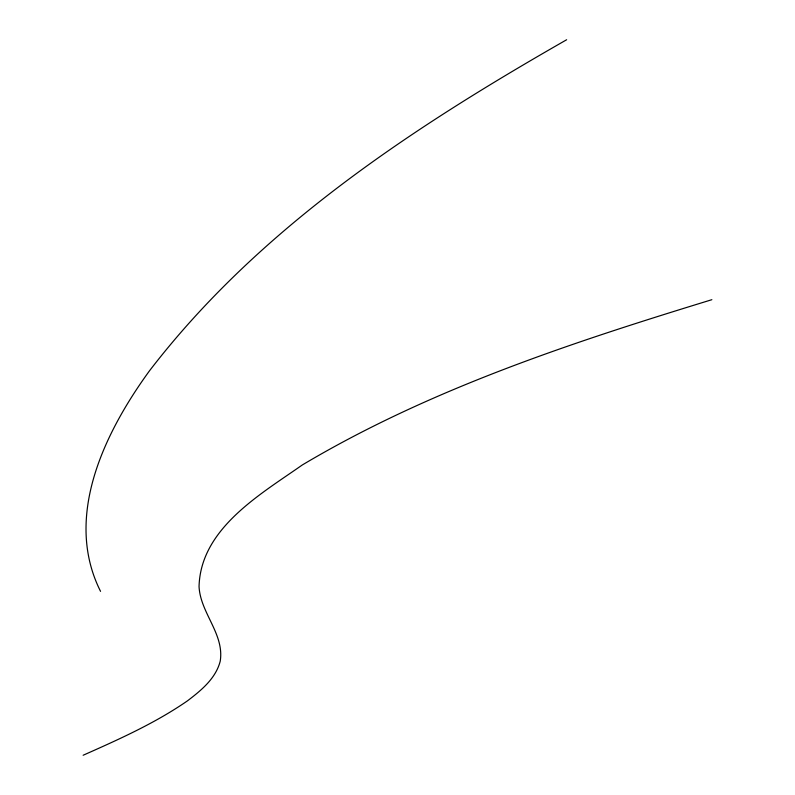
<?xml version="1.0" encoding="UTF-8"?>
<svg xmlns="http://www.w3.org/2000/svg" width="795" height="795" viewBox="0 0 795 795"><rect width="100%" height="100%" fill="white"/><g stroke="black" fill="none" stroke-linecap="round" stroke-linejoin="round"><path stroke-width="1.19" d="M566.646 39.75C412.406 127.876 258.842 228.344 149.42 370.907C104.89 432.162 63.053 516.8 100.548 591.351M83.137 755.25C118.982 739.34 155.095 723.221 187.471 700.842C201.115 690.457 215.753 678.572 220.225 661.202C224.568 633.973 200.33 613.054 199.048 586.521C200.618 528.526 260.303 494.45 302.259 464.996C429.38 389.321 571.118 342.804 711.863 299.695"/></g></svg>
